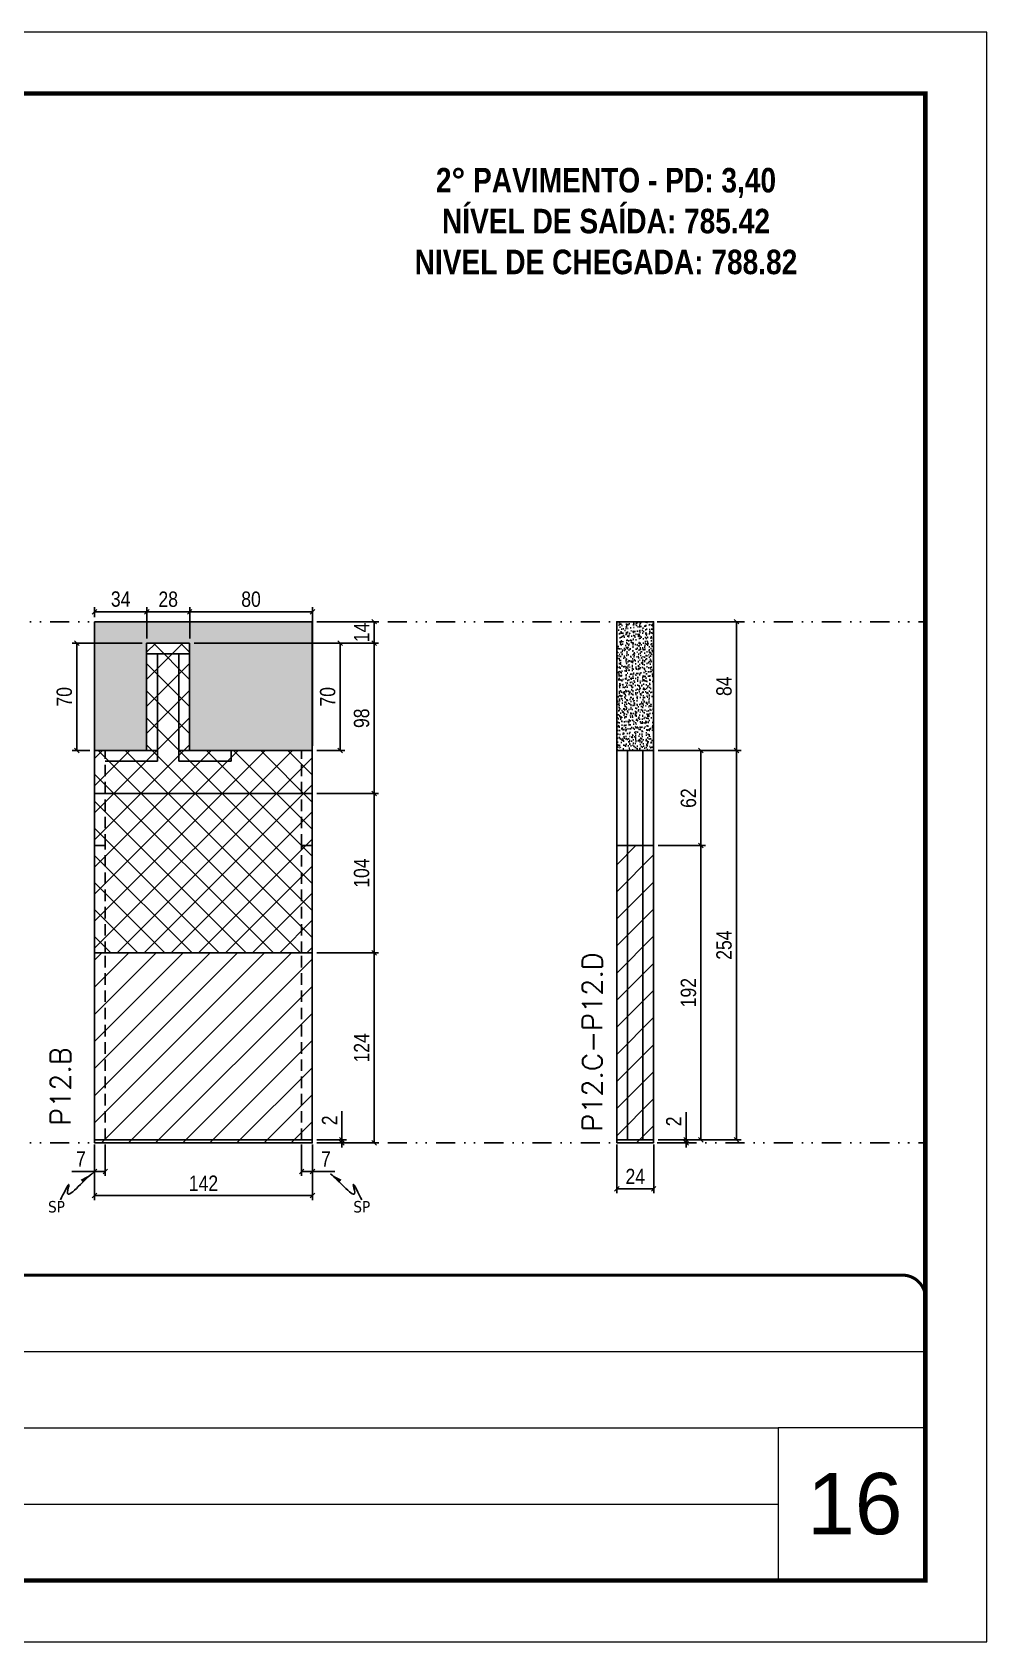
# Model space of a CAD drawing. Extents: x 2201 to 8455, y 252 to 7045.
# Drawn here: x 7833 to 8455, y 2549 to 3599 of the extents above; entities that cross this region are included whole.
import ezdxf

# ---------------------------------------------------------------- set-up
doc = ezdxf.new("R2010")
doc.units = 0
for name, pattern in [('CONTINUO', [0]), ('DASHED', [0.75, 0.5, -0.25]), ('DIVIDE2', [0.625, 0.25, -0.125, 0, -0.125, 0, -0.125]), ('HIDDEN', [0.375, 0.25, -0.125])]:
    doc.linetypes.add(name, pattern=pattern)
for name, color, linetype, lineweight in [('CARIMBO', 255, 'Continuous', 9), ('Folhas', 255, 'Continuous', 9), ('Hachura', 251, 'Continuous', 9), ('SARRAFO DE PRESSAO', 251, 'DASHED', 9), ('Texto Seção', 7, 'Continuous', 15)]:
    doc.layers.add(name, color=color, linetype=linetype, lineweight=lineweight)
for name, color, linetype in [('COTA', 241, 'Continuous'), ('NOMENCLATURA', 7, 'Continuous'), ('Nível', 160, 'Continuous'), ('Painéis', 200, 'Continuous'), ('SARR_2.2x7', 40, 'Continuous'), ('Sarrafo de Pressão', 42, 'HIDDEN'), ('texto', 7, 'Continuous')]:
    doc.layers.add(name, color=color, linetype=linetype)
doc.styles.add('ARIAL', font='arial.ttf')
doc.styles.add('COTA TECNICA', font='techl___.ttf', dxfattribs={"height": 10})
doc.styles.add('COTA TECNICA-50', font='techl___.ttf', dxfattribs={"height": 10})
doc.styles.add('REGUA-120', font='ROMANS.shx', dxfattribs={"height": 15})
doc.styles.add('ROMANC', font='techb___.ttf', dxfattribs={"height": 2.5})
doc.styles.get("Standard").update_dxf_attribs({"font": 'arial.ttf'})
doc.dimstyles.new('COTA PAINEL-50', dxfattribs={"dimtxt": 10, "dimasz": 3, "dimexe": 3, "dimexo": 3, "dimgap": 3, "dimtad": 1, "dimdec": 1, "dimzin": 12, "dimdsep": 46, "dimtxsty": 'COTA TECNICA-50', "dimblk1": 'OBLIQUE', "dimblk2": 'OBLIQUE', "dimsah": 1, "dimcen": 0.9, "dimclrd": 4, "dimclre": 4, "dimclrt": 240, "dimadec": 1, "dimazin": 3, "dimtfac": 1, "dimtdec": 1, "dimtmove": 0, "dimatfit": 3, "dimfxl": 1, "dimtolj": 1, "dimtzin": 12, "dimarcsym": 0})
doc.dimstyles.new('PAINEL', dxfattribs={"dimtxt": 10, "dimasz": 3, "dimexe": 3, "dimexo": 3, "dimgap": 3, "dimtad": 1, "dimdec": 1, "dimzin": 12, "dimdsep": 46, "dimtxsty": 'COTA TECNICA', "dimblk1": 'OBLIQUE', "dimblk2": 'OBLIQUE', "dimsah": 1, "dimcen": 0.9, "dimclrd": 4, "dimclre": 4, "dimclrt": 240, "dimadec": 1, "dimazin": 3, "dimtfac": 1, "dimtdec": 1, "dimtmove": 0, "dimatfit": 3, "dimfxl": 1, "dimtolj": 1, "dimtzin": 12, "dimarcsym": 0})
doc.dimstyles.get("Standard").update_dxf_attribs({"dimtxt": 0.18, "dimasz": 0.18, "dimexe": 0.18, "dimexo": 0.0625, "dimgap": 0.09, "dimtad": 0, "dimtih": 1, "dimtoh": 1, "dimdec": 4, "dimzin": 0, "dimdsep": 46, "dimtxsty": 'Standard', "dimcen": 0.09, "dimadec": 0, "dimazin": 0, "dimtfac": 1, "dimtdec": 4, "dimtofl": 0, "dimtmove": 0, "dimatfit": 3, "dimfxl": 1, "dimtolj": 1, "dimtzin": 0, "dimarcsym": 0})

# ---------------------------------------------------------------- blocks, each defined once
blk = doc.blocks.new('9999999999')
at = {"color": 30, "linetype": 'CONTINUO'}
for p, q in [((98564.6, 34379.6), (99584, 34379.6)), ((98564.6, 34329.8), (99488, 34329.8)), ((99584, 34329.8), (99488, 34329.8)), ((99488, 34329.8), (99488, 34230.2)), ((98564.6, 34280), (99488, 34280))]:
    blk.add_line(p, q, dxfattribs=at)
at = {"color": 30, "linetype": 'CONTINUO', "const_width": 2}
blk.add_lwpolyline([(99584, 34230.2), (99584, 34414.4, 0.414214), (99569, 34429.4), (98229, 34429.4, 0.414214), (98214, 34414.4), (98214, 34245.2, 0.414214), (98229, 34230.2), (99584, 34230.2)], format="xyb", dxfattribs=at)
at = {"layer": 'Folhas'}
blk.add_lwpolyline([(98139, 34190.2), (99624, 34190.2), (99624, 35240.2), (98139, 35240.2)], close=True, dxfattribs=at)
at = {"layer": 'Folhas', "color": 30, "const_width": 3}
blk.add_lwpolyline([(98214, 34230.2), (99584, 34230.2), (99584, 35200.2), (98214, 35200.2)], close=True, dxfattribs=at)
blk = doc.blocks.new('_Oblique')
at = {"color": 0, "linetype": 'ByBlock', "lineweight": -2}
blk.add_line((-0.5, -0.5), (0.5, 0.5), dxfattribs=at)
blk = doc.blocks.new('*D151')
at = {"layer": 'COTA', "color": 4, "lineweight": -2, "transparency": 16777216}
for p, q in [((7873.2, 2873.4), (7873.2, 2837)), ((8015.2, 2873.4), (8015.2, 2837)), ((8015.2, 2840), (7873.2, 2840))]:
    blk.add_line(p, q, dxfattribs=at)
at = {"layer": 'Defpoints', "color": 0, "transparency": 16777216}
for p in [(7873.2, 2876.4), (8015.2, 2876.4), (7873.2, 2840)]:
    blk.add_point(p, dxfattribs=at)
at = {"layer": 'COTA', "color": 4, "lineweight": -2, "transparency": 16777216, "xscale": 3, "yscale": 3, "zscale": 3, "rotation": 180}
blk.add_blockref('_Oblique', (7873.2, 2840), dxfattribs=at)
at = {"layer": 'COTA', "color": 4, "lineweight": -2, "transparency": 16777216, "xscale": 3, "yscale": 3, "zscale": 3}
blk.add_blockref('_Oblique', (8015.2, 2840), dxfattribs=at)
at = {"layer": 'COTA', "color": 240, "transparency": 16777216, "insert": (7944.2, 2848.1), "char_height": 10, "attachment_point": 5, "style": 'COTA TECNICA'}
blk.add_mtext('\\A1;142', dxfattribs=at)
blk = doc.blocks.new('*D152')
at = {"layer": 'COTA', "color": 4, "lineweight": -2, "transparency": 16777216}
for p, q in [((8008.2, 2873.4), (8008.2, 2852.8)), ((8015.2, 2871.4), (8015.2, 2852.8)), ((8008.2, 2855.8), (8015.2, 2855.8)), ((8015.2, 2855.8), (8029.9, 2855.8))]:
    blk.add_line(p, q, dxfattribs=at)
at = {"layer": 'Defpoints', "color": 0, "transparency": 16777216}
for p in [(8008.2, 2876.4), (8015.2, 2874.4), (8015.2, 2855.8)]:
    blk.add_point(p, dxfattribs=at)
at = {"layer": 'COTA', "color": 4, "lineweight": -2, "transparency": 16777216, "xscale": 3, "yscale": 3, "zscale": 3, "rotation": 180}
blk.add_blockref('_Oblique', (8008.2, 2855.8), dxfattribs=at)
at = {"layer": 'COTA', "color": 4, "lineweight": -2, "transparency": 16777216, "xscale": 3, "yscale": 3, "zscale": 3}
blk.add_blockref('_Oblique', (8015.2, 2855.8), dxfattribs=at)
at = {"layer": 'COTA', "color": 240, "transparency": 16777216, "insert": (8024, 2863.9), "char_height": 10, "attachment_point": 5, "style": 'COTA TECNICA-50'}
blk.add_mtext('\\A1;7', dxfattribs=at)
blk = doc.blocks.new('*D153')
at = {"layer": 'COTA', "color": 4, "lineweight": -2, "transparency": 16777216}
for p, q in [((7873.2, 2871.4), (7873.2, 2852.8)), ((7880.2, 2873.4), (7880.2, 2852.8)), ((7873.2, 2855.8), (7858.4, 2855.8)), ((7880.2, 2855.8), (7873.2, 2855.8))]:
    blk.add_line(p, q, dxfattribs=at)
at = {"layer": 'Defpoints', "color": 0, "transparency": 16777216}
for p in [(7873.2, 2874.4), (7880.2, 2876.4), (7873.2, 2855.8)]:
    blk.add_point(p, dxfattribs=at)
at = {"layer": 'COTA', "color": 4, "lineweight": -2, "transparency": 16777216, "xscale": 3, "yscale": 3, "zscale": 3, "rotation": 180}
blk.add_blockref('_Oblique', (7873.2, 2855.8), dxfattribs=at)
at = {"layer": 'COTA', "color": 4, "lineweight": -2, "transparency": 16777216, "xscale": 3, "yscale": 3, "zscale": 3}
blk.add_blockref('_Oblique', (7880.2, 2855.8), dxfattribs=at)
at = {"layer": 'COTA', "color": 240, "transparency": 16777216, "insert": (7864.3, 2863.9), "char_height": 10, "attachment_point": 5, "style": 'COTA TECNICA-50'}
blk.add_mtext('\\A1;7', dxfattribs=at)
blk = doc.blocks.new('*D154')
at = {"layer": 'COTA', "color": 4, "linetype": 'ByBlock', "lineweight": -2, "transparency": 16777216}
for p, q in [((8018.2, 2998.4), (8058.4, 2998.4)), ((8055.4, 2874.4), (8055.4, 2998.4)), ((8018.2, 2874.4), (8058.4, 2874.4))]:
    blk.add_line(p, q, dxfattribs=at)
at = {"layer": 'Defpoints', "color": 0, "linetype": 'ByBlock', "transparency": 16777216}
for p in [(8015.2, 2998.4), (8055.4, 2998.4), (8015.2, 2874.4)]:
    blk.add_point(p, dxfattribs=at)
at = {"layer": 'COTA', "color": 4, "linetype": 'ByBlock', "lineweight": -2, "transparency": 16777216, "xscale": 3, "yscale": 3, "zscale": 3}
for p, rotation in [((8055.4, 2998.4), 90), ((8055.4, 2874.4), 270)]:
    blk.add_blockref('_Oblique', p, dxfattribs=dict(at, rotation=rotation))
at = {"layer": 'COTA', "color": 240, "linetype": 'ByBlock', "transparency": 16777216, "insert": (8047.3, 2936.4), "char_height": 10, "attachment_point": 5, "rotation": 90, "style": 'COTA TECNICA'}
blk.add_mtext('\\A1;124', dxfattribs=at)
blk = doc.blocks.new('*D155')
at = {"layer": 'COTA', "color": 4, "lineweight": -2, "transparency": 16777216}
for p, q in [((8034.4, 2876.4), (8034.4, 2895.2)), ((8018.2, 2876.4), (8037.4, 2876.4)), ((8018.2, 2874.4), (8037.4, 2874.4)), ((8034.4, 2874.4), (8034.4, 2876.4)), ((8034.4, 2874.4), (8034.4, 2871.4))]:
    blk.add_line(p, q, dxfattribs=at)
at = {"layer": 'Defpoints', "color": 0, "transparency": 16777216}
for p in [(8015.2, 2876.4), (8015.2, 2874.4), (8034.4, 2874.4)]:
    blk.add_point(p, dxfattribs=at)
at = {"layer": 'COTA', "color": 4, "lineweight": -2, "transparency": 16777216, "xscale": 3, "yscale": 3, "zscale": 3}
for p, rotation in [((8034.4, 2876.4), 270), ((8034.4, 2874.4), 90)]:
    blk.add_blockref('_Oblique', p, dxfattribs=dict(at, rotation=rotation))
at = {"layer": 'COTA', "color": 240, "transparency": 16777216, "insert": (8026.4, 2889.1), "char_height": 10, "attachment_point": 5, "rotation": 90, "style": 'COTA TECNICA-50'}
blk.add_mtext('\\A1;2', dxfattribs=at)
blk = doc.blocks.new('*D156')
at = {"layer": 'COTA', "color": 4, "linetype": 'ByBlock', "lineweight": -2, "transparency": 16777216}
for p, q in [((8018.2, 2998.4), (8058.4, 2998.4)), ((8055.4, 2874.4), (8055.4, 2998.4)), ((8018.2, 2874.4), (8058.4, 2874.4))]:
    blk.add_line(p, q, dxfattribs=at)
at = {"layer": 'Defpoints', "color": 0, "linetype": 'ByBlock', "transparency": 16777216}
for p in [(8015.2, 2998.4), (8055.4, 2998.4), (8015.2, 2874.4)]:
    blk.add_point(p, dxfattribs=at)
at = {"layer": 'COTA', "color": 4, "linetype": 'ByBlock', "lineweight": -2, "transparency": 16777216, "xscale": 3, "yscale": 3, "zscale": 3}
for p, rotation in [((8055.4, 2998.4), 90), ((8055.4, 2874.4), 270)]:
    blk.add_blockref('_Oblique', p, dxfattribs=dict(at, rotation=rotation))
at = {"layer": 'COTA', "color": 240, "linetype": 'ByBlock', "transparency": 16777216, "insert": (8047.3, 2936.4), "char_height": 10, "attachment_point": 5, "rotation": 90, "style": 'COTA TECNICA'}
blk.add_mtext('\\A1;124', dxfattribs=at)
blk = doc.blocks.new('*D157')
at = {"layer": 'COTA', "color": 4, "lineweight": -2, "transparency": 16777216}
for p, q in [((8018.2, 3214.4), (8058.4, 3214.4)), ((8055.4, 3214.4), (8055.4, 3200.4)), ((7938.2, 3200.4), (8058.4, 3200.4))]:
    blk.add_line(p, q, dxfattribs=at)
at = {"layer": 'Defpoints', "color": 0, "transparency": 16777216}
for p in [(8015.2, 3214.4), (7935.2, 3200.4), (8055.4, 3200.4)]:
    blk.add_point(p, dxfattribs=at)
at = {"layer": 'COTA', "color": 4, "lineweight": -2, "transparency": 16777216, "xscale": 3, "yscale": 3, "zscale": 3}
for p, rotation in [((8055.4, 3214.4), 90), ((8055.4, 3200.4), 270)]:
    blk.add_blockref('_Oblique', p, dxfattribs=dict(at, rotation=rotation))
at = {"layer": 'COTA', "color": 240, "transparency": 16777216, "insert": (8047.3, 3207.4), "char_height": 10, "attachment_point": 5, "rotation": 90, "style": 'COTA TECNICA-50'}
blk.add_mtext('\\A1;14', dxfattribs=at)
blk = doc.blocks.new('*D158')
at = {"layer": 'COTA', "color": 4, "lineweight": -2, "transparency": 16777216}
for p, q in [((8213.7, 2873.4), (8213.7, 2841.5)), ((8237.7, 2873.4), (8237.7, 2841.5)), ((8213.7, 2844.5), (8237.7, 2844.5))]:
    blk.add_line(p, q, dxfattribs=at)
at = {"layer": 'Defpoints', "color": 0, "transparency": 16777216}
for p in [(8213.7, 2876.4), (8237.7, 2876.4), (8237.7, 2844.5)]:
    blk.add_point(p, dxfattribs=at)
at = {"layer": 'COTA', "color": 4, "lineweight": -2, "transparency": 16777216, "xscale": 3, "yscale": 3, "zscale": 3, "rotation": 180}
blk.add_blockref('_Oblique', (8213.7, 2844.5), dxfattribs=at)
at = {"layer": 'COTA', "color": 4, "lineweight": -2, "transparency": 16777216, "xscale": 3, "yscale": 3, "zscale": 3}
blk.add_blockref('_Oblique', (8237.7, 2844.5), dxfattribs=at)
at = {"layer": 'COTA', "color": 240, "transparency": 16777216, "insert": (8225.7, 2852.5), "char_height": 10, "attachment_point": 5, "style": 'COTA TECNICA'}
blk.add_mtext('\\A1;24', dxfattribs=at)
blk = doc.blocks.new('*D159')
at = {"layer": 'COTA', "color": 4, "lineweight": -2, "transparency": 16777216}
for p, q in [((8258.8, 2876.4), (8258.8, 2894.5)), ((8240.7, 2876.4), (8261.8, 2876.4)), ((8240.7, 2874.4), (8261.8, 2874.4)), ((8258.8, 2874.4), (8258.8, 2876.4)), ((8258.8, 2874.4), (8258.8, 2871.4))]:
    blk.add_line(p, q, dxfattribs=at)
at = {"layer": 'Defpoints', "color": 0, "transparency": 16777216}
for p in [(8237.7, 2876.4), (8237.7, 2874.4), (8258.8, 2876.4)]:
    blk.add_point(p, dxfattribs=at)
at = {"layer": 'COTA', "color": 4, "lineweight": -2, "transparency": 16777216, "xscale": 3, "yscale": 3, "zscale": 3}
for p, rotation in [((8258.8, 2876.4), 270), ((8258.8, 2874.4), 90)]:
    blk.add_blockref('_Oblique', p, dxfattribs=dict(at, rotation=rotation))
at = {"layer": 'COTA', "color": 240, "transparency": 16777216, "insert": (8250.8, 2888.4), "char_height": 10, "attachment_point": 5, "rotation": 90, "style": 'COTA TECNICA-50'}
blk.add_mtext('\\A1;2', dxfattribs=at)
blk = doc.blocks.new('*D633')
at = {"layer": 'COTA', "color": 4, "linetype": 'ByBlock', "lineweight": -2, "transparency": 16777216}
for p, q in [((8240.7, 3214.4), (8294.7, 3214.4)), ((8291.7, 3214.4), (8291.7, 3130.3)), ((8240.7, 3130.3), (8294.7, 3130.3))]:
    blk.add_line(p, q, dxfattribs=at)
at = {"layer": 'Defpoints', "color": 0, "linetype": 'ByBlock', "transparency": 16777216}
for p in [(8237.7, 3214.4), (8237.7, 3130.3), (8291.7, 3130.3)]:
    blk.add_point(p, dxfattribs=at)
at = {"layer": 'COTA', "color": 4, "linetype": 'ByBlock', "lineweight": -2, "transparency": 16777216, "xscale": 3, "yscale": 3, "zscale": 3}
for p, rotation in [((8291.7, 3214.4), 90), ((8291.7, 3130.3), 270)]:
    blk.add_blockref('_Oblique', p, dxfattribs=dict(at, rotation=rotation))
at = {"layer": 'COTA', "color": 240, "linetype": 'ByBlock', "transparency": 16777216, "insert": (8283.6, 3172.3), "char_height": 10, "attachment_point": 5, "rotation": 90, "style": 'COTA TECNICA'}
blk.add_mtext('\\A1;84', dxfattribs=at)
blk = doc.blocks.new('*D160')
at = {"layer": 'COTA', "color": 4, "lineweight": -2, "transparency": 16777216}
for p, q in [((8240.7, 3068.4), (8271.5, 3068.4)), ((8268.5, 2876.4), (8268.5, 3068.4)), ((8240.7, 2876.4), (8271.5, 2876.4))]:
    blk.add_line(p, q, dxfattribs=at)
at = {"layer": 'Defpoints', "color": 0, "transparency": 16777216}
for p in [(8237.7, 3068.4), (8268.5, 3068.4), (8237.7, 2876.4)]:
    blk.add_point(p, dxfattribs=at)
at = {"layer": 'COTA', "color": 4, "lineweight": -2, "transparency": 16777216, "xscale": 3, "yscale": 3, "zscale": 3}
for p, rotation in [((8268.5, 3068.4), 90), ((8268.5, 2876.4), 270)]:
    blk.add_blockref('_Oblique', p, dxfattribs=dict(at, rotation=rotation))
at = {"layer": 'COTA', "color": 240, "transparency": 16777216, "insert": (8260.4, 2972.4), "char_height": 10, "attachment_point": 5, "rotation": 90, "style": 'COTA TECNICA'}
blk.add_mtext('\\A1;192', dxfattribs=at)
blk = doc.blocks.new('*D161')
at = {"layer": 'COTA', "color": 4, "lineweight": -2, "transparency": 16777216}
for p, q in [((8240.7, 3130.4), (8294.7, 3130.4)), ((8291.7, 2876.4), (8291.7, 3130.4)), ((8240.7, 2876.4), (8294.7, 2876.4))]:
    blk.add_line(p, q, dxfattribs=at)
at = {"layer": 'Defpoints', "color": 0, "transparency": 16777216}
for p in [(8237.7, 3130.4), (8291.7, 3130.4), (8237.7, 2876.4)]:
    blk.add_point(p, dxfattribs=at)
at = {"layer": 'COTA', "color": 4, "lineweight": -2, "transparency": 16777216, "xscale": 3, "yscale": 3, "zscale": 3}
for p, rotation in [((8291.7, 3130.4), 90), ((8291.7, 2876.4), 270)]:
    blk.add_blockref('_Oblique', p, dxfattribs=dict(at, rotation=rotation))
at = {"layer": 'COTA', "color": 240, "transparency": 16777216, "insert": (8283.6, 3003.4), "char_height": 10, "attachment_point": 5, "rotation": 90, "style": 'COTA TECNICA'}
blk.add_mtext('\\A1;254', dxfattribs=at)
blk = doc.blocks.new('*D10')
at = {"layer": 'COTA', "color": 4, "lineweight": -2, "transparency": 16777216}
for p, q in [((8018.2, 3102.4), (8058.4, 3102.4)), ((8055.4, 2998.4), (8055.4, 3102.4)), ((8018.2, 2998.4), (8058.4, 2998.4))]:
    blk.add_line(p, q, dxfattribs=at)
at = {"layer": 'Defpoints', "color": 0, "transparency": 16777216}
for p in [(8015.2, 3102.4), (8055.4, 3102.4), (8015.2, 2998.4)]:
    blk.add_point(p, dxfattribs=at)
at = {"layer": 'COTA', "color": 4, "lineweight": -2, "transparency": 16777216, "xscale": 3, "yscale": 3, "zscale": 3}
for p, rotation in [((8055.4, 3102.4), 90), ((8055.4, 2998.4), 270)]:
    blk.add_blockref('_Oblique', p, dxfattribs=dict(at, rotation=rotation))
at = {"layer": 'COTA', "color": 240, "transparency": 16777216, "insert": (8047.3, 3050.4), "char_height": 10, "attachment_point": 5, "rotation": 90, "style": 'COTA TECNICA'}
blk.add_mtext('\\A1;104', dxfattribs=at)
blk = doc.blocks.new('*D11')
at = {"layer": 'COTA', "color": 4, "lineweight": -2, "transparency": 16777216}
for p, q in [((7938.2, 3200.4), (8058.4, 3200.4)), ((8055.4, 3102.4), (8055.4, 3200.4)), ((8018.2, 3102.4), (8058.4, 3102.4))]:
    blk.add_line(p, q, dxfattribs=at)
at = {"layer": 'Defpoints', "color": 0, "transparency": 16777216}
for p in [(7935.2, 3200.4), (8055.4, 3200.4), (8015.2, 3102.4)]:
    blk.add_point(p, dxfattribs=at)
at = {"layer": 'COTA', "color": 4, "lineweight": -2, "transparency": 16777216, "xscale": 3, "yscale": 3, "zscale": 3}
for p, rotation in [((8055.4, 3200.4), 90), ((8055.4, 3102.4), 270)]:
    blk.add_blockref('_Oblique', p, dxfattribs=dict(at, rotation=rotation))
at = {"layer": 'COTA', "color": 240, "transparency": 16777216, "insert": (8047.3, 3151.4), "char_height": 10, "attachment_point": 5, "rotation": 90, "style": 'COTA TECNICA'}
blk.add_mtext('\\A1;98', dxfattribs=at)
blk = doc.blocks.new('*D548')
at = {"layer": 'COTA', "color": 4, "lineweight": -2, "transparency": 16777216}
for p, q in [((8240.7, 3130.3), (8271.5, 3130.3)), ((8268.5, 3068.4), (8268.5, 3130.3)), ((8240.7, 3068.4), (8271.5, 3068.4))]:
    blk.add_line(p, q, dxfattribs=at)
at = {"layer": 'Defpoints', "color": 0, "transparency": 16777216}
for p in [(8237.7, 3130.3), (8268.5, 3130.3), (8237.7, 3068.4)]:
    blk.add_point(p, dxfattribs=at)
at = {"layer": 'COTA', "color": 4, "lineweight": -2, "transparency": 16777216, "xscale": 3, "yscale": 3, "zscale": 3}
for p, rotation in [((8268.5, 3130.3), 90), ((8268.5, 3068.4), 270)]:
    blk.add_blockref('_Oblique', p, dxfattribs=dict(at, rotation=rotation))
at = {"layer": 'COTA', "color": 240, "transparency": 16777216, "insert": (8260.4, 3099.3), "char_height": 10, "attachment_point": 5, "rotation": 90, "style": 'COTA TECNICA'}
blk.add_mtext('\\A1;62', dxfattribs=at)
blk = doc.blocks.new('*D549')
at = {"layer": 'COTA', "color": 4, "lineweight": -2, "transparency": 16777216}
for p, q in [((7935.2, 3203.4), (7935.2, 3223.9)), ((8015.2, 3133.4), (8015.2, 3223.9)), ((7935.2, 3220.9), (8015.2, 3220.9))]:
    blk.add_line(p, q, dxfattribs=at)
at = {"layer": 'Defpoints', "color": 0, "transparency": 16777216}
for p in [(8015.2, 3220.9), (7935.2, 3200.4), (8015.2, 3130.4)]:
    blk.add_point(p, dxfattribs=at)
at = {"layer": 'COTA', "color": 4, "lineweight": -2, "transparency": 16777216, "xscale": 3, "yscale": 3, "zscale": 3, "rotation": 180}
blk.add_blockref('_Oblique', (7935.2, 3220.9), dxfattribs=at)
at = {"layer": 'COTA', "color": 4, "lineweight": -2, "transparency": 16777216, "xscale": 3, "yscale": 3, "zscale": 3}
blk.add_blockref('_Oblique', (8015.2, 3220.9), dxfattribs=at)
at = {"layer": 'COTA', "color": 240, "transparency": 16777216, "insert": (7975.2, 3229), "char_height": 10, "attachment_point": 5, "style": 'COTA TECNICA'}
blk.add_mtext('\\A1;80', dxfattribs=at)
blk = doc.blocks.new('*D550')
at = {"layer": 'COTA', "color": 4, "lineweight": -2, "transparency": 16777216}
for p, q in [((7873.2, 3217.4), (7873.2, 3223.9)), ((7907.2, 3203.4), (7907.2, 3223.9)), ((7873.2, 3220.9), (7907.2, 3220.9))]:
    blk.add_line(p, q, dxfattribs=at)
at = {"layer": 'Defpoints', "color": 0, "transparency": 16777216}
for p in [(7873.2, 3214.4), (7907.2, 3220.9), (7907.2, 3200.4)]:
    blk.add_point(p, dxfattribs=at)
at = {"layer": 'COTA', "color": 4, "lineweight": -2, "transparency": 16777216, "xscale": 3, "yscale": 3, "zscale": 3, "rotation": 180}
blk.add_blockref('_Oblique', (7873.2, 3220.9), dxfattribs=at)
at = {"layer": 'COTA', "color": 4, "lineweight": -2, "transparency": 16777216, "xscale": 3, "yscale": 3, "zscale": 3}
blk.add_blockref('_Oblique', (7907.2, 3220.9), dxfattribs=at)
at = {"layer": 'COTA', "color": 240, "transparency": 16777216, "insert": (7890.2, 3229.1), "char_height": 10, "attachment_point": 5, "style": 'COTA TECNICA'}
blk.add_mtext('\\A1;34', dxfattribs=at)
blk = doc.blocks.new('*D551')
at = {"layer": 'COTA', "color": 4, "lineweight": -2, "transparency": 16777216}
for p, q in [((7904.2, 3200.4), (7858.6, 3200.4)), ((7861.6, 3130.4), (7861.6, 3200.4)), ((7870.2, 3130.4), (7858.6, 3130.4))]:
    blk.add_line(p, q, dxfattribs=at)
at = {"layer": 'Defpoints', "color": 0, "transparency": 16777216}
for p in [(7861.6, 3200.4), (7907.2, 3200.4), (7873.2, 3130.4)]:
    blk.add_point(p, dxfattribs=at)
at = {"layer": 'COTA', "color": 4, "lineweight": -2, "transparency": 16777216, "xscale": 3, "yscale": 3, "zscale": 3}
for p, rotation in [((7861.6, 3200.4), 90), ((7861.6, 3130.4), 270)]:
    blk.add_blockref('_Oblique', p, dxfattribs=dict(at, rotation=rotation))
at = {"layer": 'COTA', "color": 240, "transparency": 16777216, "insert": (7853.5, 3165.4), "char_height": 10, "attachment_point": 5, "rotation": 90, "style": 'COTA TECNICA'}
blk.add_mtext('\\A1;70', dxfattribs=at)
blk = doc.blocks.new('*D552')
at = {"layer": 'COTA', "color": 4, "lineweight": -2, "transparency": 16777216}
for p, q in [((7907.2, 3203.4), (7907.2, 3223.9)), ((7935.2, 3203.4), (7935.2, 3223.9)), ((7935.2, 3220.9), (7907.2, 3220.9))]:
    blk.add_line(p, q, dxfattribs=at)
at = {"layer": 'Defpoints', "color": 0, "transparency": 16777216}
for p in [(7907.2, 3220.9), (7907.2, 3200.4), (7935.2, 3200.4)]:
    blk.add_point(p, dxfattribs=at)
at = {"layer": 'COTA', "color": 4, "lineweight": -2, "transparency": 16777216, "xscale": 3, "yscale": 3, "zscale": 3, "rotation": 180}
blk.add_blockref('_Oblique', (7907.2, 3220.9), dxfattribs=at)
at = {"layer": 'COTA', "color": 4, "lineweight": -2, "transparency": 16777216, "xscale": 3, "yscale": 3, "zscale": 3}
blk.add_blockref('_Oblique', (7935.2, 3220.9), dxfattribs=at)
at = {"layer": 'COTA', "color": 240, "transparency": 16777216, "insert": (7921.2, 3229), "char_height": 10, "attachment_point": 5, "style": 'COTA TECNICA'}
blk.add_mtext('\\A1;28', dxfattribs=at)
blk = doc.blocks.new('*D554')
at = {"layer": 'COTA', "color": 4, "lineweight": -2, "transparency": 16777216}
for p, q in [((7938.2, 3200.4), (8036.3, 3200.4)), ((8033.3, 3130.4), (8033.3, 3200.4)), ((8018.2, 3130.4), (8036.3, 3130.4))]:
    blk.add_line(p, q, dxfattribs=at)
at = {"layer": 'Defpoints', "color": 0, "transparency": 16777216}
for p in [(7935.2, 3200.4), (8033.3, 3200.4), (8015.2, 3130.4)]:
    blk.add_point(p, dxfattribs=at)
at = {"layer": 'COTA', "color": 4, "lineweight": -2, "transparency": 16777216, "xscale": 3, "yscale": 3, "zscale": 3}
for p, rotation in [((8033.3, 3200.4), 90), ((8033.3, 3130.4), 270)]:
    blk.add_blockref('_Oblique', p, dxfattribs=dict(at, rotation=rotation))
at = {"layer": 'COTA', "color": 240, "transparency": 16777216, "insert": (8025.2, 3165.4), "char_height": 10, "attachment_point": 5, "rotation": 90, "style": 'COTA TECNICA'}
blk.add_mtext('\\A1;70', dxfattribs=at)

msp = doc.modelspace()

# ---------------------------------------------------------------- hatches: boundary and pattern name
at = {"layer": 'COTA', "linetype": 'ByBlock'}
h = msp.add_hatch(dxfattribs=at)
h.set_pattern_fill('AR-CONC', color=256, scale=0.03)
h.set_pattern_definition([(50, (-167614.649, -105473.8634), (5.46554007, -0.47817257), [0.5715, -6.2865]), (355, (-167614.649, -105473.8634), (-1.05730264, 5.73170536), [0.4572, -5.02921753]), (100.4514447, (-167614.1936, -105473.903), (4.40823741, 5.25353256), [0.48570026, -5.34270734]), (46.1842, (-167614.649, -105472.3394), (8.13237123, -1.26126984), [0.85725, -9.42975]), (96.6355576, (-167613.971, -105472.4445), (7.12212402, 7.42278374), [0.7285507, -8.01406824]), (351.184151, (-167614.649, -105472.339), (7.12212402, 7.42278374), [0.685799, -7.54379196]), (21, (-167613.887, -105472.7204), (4.54843174, -3.06795595), [0.5715, -6.2865]), (326, (-167613.887, -105472.7204), (1.85406085, 5.52563898), [0.4572, -5.0292]), (71.451445, (-167613.508, -105472.976), (6.40249258, 2.45768307), [0.48570026, -5.34269813]), (37.5, (-167614.649, -105473.8634), (0.092658098, 2.536651166), [0, -4.96824, 0, -5.1054, 0, -5.04825]), (7.5, (-167614.649, -105473.8634), (2.004589875, 3.005417245), [0, -2.91084, 0, -4.85394, 0, -1.92405]), (327.5, (-167616.3483, -105473.8634), (4.067717855, -0.17186232), [0, -1.905, 0, -5.9436, 0, -7.8867]), (317.5, (-167617.1103, -105473.8634), (4.44387544, 0.76279473), [0, -2.4765, 0, -3.94716, 0, -5.6007])])
h.paths.add_polyline_path([(8015.16, 3214.35), (7873.16, 3214.35), (7873.16, 3130.35), (7907.16, 3130.35), (7907.16, 3200.35), (7935.16, 3200.35), (7935.16, 3130.35), (8015.16, 3130.35)])
h = msp.add_hatch(dxfattribs=at)
h.set_pattern_fill('AR-CONC', color=256, scale=0.03)
h.set_pattern_definition([(50, (-162792.086, -100869.563), (5.46554007, -0.47817257), [0.5715, -6.2865]), (355, (-162792.086, -100869.563), (-1.05730264, 5.73170536), [0.4572, -5.02921753]), (100.4514447, (-162791.6306, -100869.603), (4.40823741, 5.25353256), [0.48570026, -5.34270734]), (46.1842, (-162792.086, -100868.039), (8.13237123, -1.26126984), [0.85725, -9.42975]), (96.6355576, (-162791.408, -100868.144), (7.12212402, 7.42278374), [0.7285507, -8.01406824]), (351.184151, (-162792.086, -100868.039), (7.12212402, 7.42278374), [0.685799, -7.54379196]), (21, (-162791.324, -100868.42), (4.54843174, -3.06795595), [0.5715, -6.2865]), (326, (-162791.324, -100868.42), (1.85406085, 5.52563898), [0.4572, -5.0292]), (71.451445, (-162790.945, -100868.6756), (6.40249258, 2.45768307), [0.48570026, -5.34269813]), (37.5, (-162792.086, -100869.563), (0.092658098, 2.536651166), [0, -4.96824, 0, -5.1054, 0, -5.04825]), (7.5, (-162792.086, -100869.563), (2.004589875, 3.005417245), [0, -2.91084, 0, -4.85394, 0, -1.92405]), (327.5, (-162793.7853, -100869.563), (4.067717855, -0.17186232), [0, -1.905, 0, -5.9436, 0, -7.8867]), (317.5, (-162794.5473, -100869.563), (4.44387544, 0.76279473), [0, -2.4765, 0, -3.94716, 0, -5.6007])])
h.paths.add_polyline_path([(8237.65, 3130.35), (8237.65, 3214.35), (8213.65, 3214.35), (8213.65, 3130.35)])
at = {"layer": 'Hachura', "linetype": 'ByBlock'}
h = msp.add_hatch(dxfattribs=at)
h.set_pattern_fill('ANSI37', color=256, scale=100)
h.set_pattern_definition([(45, (-109272.968, -31996.666), (-8.8388348, 8.8388348), []), (135, (-109272.968, -31996.666), (-8.8388348, -8.8388348), [])])
h.paths.add_polyline_path([(7907.16, 3130.35), (7873.16, 3130.35), (7873.16, 2998.35), (7945.26, 2998.35), (8015.16, 2998.37), (8015.16, 3130.35), (7935.16, 3130.35), (7935.16, 3200.35), (7907.16, 3200.35)])
h = msp.add_hatch(dxfattribs=at)
h.set_pattern_fill('ANSI31', color=256, scale=100)
h.set_pattern_definition([(45, (-108936.473, -32228.949), (-8.8388348, 8.8388348), [])])
h.paths.add_polyline_path([(8237.65, 2874.35), (8237.65, 3068.33), (8213.65, 3068.33), (8213.65, 2874.35)])
h = msp.add_hatch(dxfattribs=at)
h.set_pattern_fill('ANSI31', color=256, scale=100)
h.set_pattern_definition([(45, (-109276.967, -32308.925), (-8.8388348, 8.8388348), [])])
h.paths.add_polyline_path([(8015.16, 2998.35), (7873.16, 2998.35), (7873.16, 2874.35), (8015.16, 2874.35)])

# ---------------------------------------------------------------- linework, layer by layer
at = {"layer": 'COTA', "linetype": 'ByBlock'}
for p, q in [((8015.16, 3214.35), (7873.16, 3214.35)), ((7873.16, 3214.35), (7873.16, 3214.35)), ((7873.16, 3130.35), (7873.16, 3214.35)), ((8015.16, 3130.35), (8015.16, 3214.35))]:
    msp.add_line(p, q, dxfattribs=at)
msp.add_lwpolyline([(8213.65, 3130.33), (8237.65, 3130.33), (8237.65, 3214.35), (8213.65, 3214.35)], close=True, dxfattribs=at)
at = {"layer": 'Nível', "color": 4, "linetype": 'DIVIDE2', "ltscale": 50}
for p, q in [((7435.34, 3214.35), (8414.87, 3214.35)), ((7435.34, 2874.35), (8414.87, 2874.35))]:
    msp.add_line(p, q, dxfattribs=at)
at = {"layer": 'Painéis'}
for p, q in [((7907.16, 3200.35), (7935.16, 3200.35)), ((7907.16, 3130.35), (7907.16, 3200.35)), ((7935.16, 3200.35), (7935.16, 3130.35)), ((7907.16, 3130.35), (7873.16, 3130.35)), ((7873.16, 3062.35), (7873.16, 3130.35)), ((7873.16, 3130.35), (7873.16, 3130.35)), ((7935.16, 3130.35), (8015.16, 3130.35)), ((7962.16, 3130.35), (7962.16, 3130.35)), ((8015.16, 3130.35), (8011.66, 3130.35)), ((8011.66, 3130.35), (8011.66, 3130.35)), ((8015.16, 3130.35), (8015.16, 3062.35)), ((8213.65, 3130.35), (8237.65, 3130.35)), ((8213.65, 3130.33), (8213.65, 3068.35)), ((8213.65, 3130.33), (8237.65, 3130.33)), ((8237.65, 3130.33), (8213.65, 3130.33)), ((8237.65, 3130.33), (8237.65, 3068.35)), ((8015.16, 3102.35), (7873.16, 3102.35)), ((8213.65, 3068.35), (8213.65, 2876.35)), ((8237.65, 3068.35), (8213.65, 3068.35)), ((8237.65, 3068.35), (8237.65, 2876.35)), ((7873.16, 2998.35), (7873.16, 3062.35)), ((8015.16, 3062.35), (8015.16, 2998.35)), ((7873.16, 2998.35), (8015.16, 2998.35)), ((7873.16, 2876.35), (7873.16, 2998.35)), ((8015.16, 2998.35), (8015.16, 2876.35)), ((8015.16, 2876.35), (7873.16, 2876.35)), ((8213.65, 2876.35), (8237.65, 2876.35)), ((8213.65, 2876.35), (8237.65, 2876.35)), ((8213.65, 2874.35), (8213.65, 2876.35)), ((8237.65, 2874.35), (8213.65, 2874.35)), ((8237.65, 2876.35), (8237.65, 2874.35))]:
    msp.add_line(p, q, dxfattribs=at)
msp.add_lwpolyline([(7873.16, 2874.35), (8015.16, 2874.35), (8015.16, 2876.35), (7873.16, 2876.35)], close=True, dxfattribs=at)
at = {"layer": 'SARR_2.2x7'}
for p, q in [((7935.16, 3193.35), (7907.16, 3193.35)), ((7914.16, 3123.35), (7914.16, 3193.35)), ((7928.16, 3193.35), (7928.16, 3123.35)), ((7914.16, 3130.35), (7907.16, 3130.35)), ((7928.16, 3130.35), (7935.16, 3130.35)), ((7962.16, 3123.35), (7962.16, 3130.35)), ((7914.16, 3123.35), (7880.16, 3123.35)), ((7928.16, 3123.35), (7962.16, 3123.35))]:
    msp.add_line(p, q, dxfattribs=at)
for points in [[(8220.65, 3130.35), (8220.65, 3068.35)], [(8230.65, 3130.35), (8230.65, 3068.35)], [(8220.65, 3068.35), (8220.65, 2876.35)], [(8230.65, 3068.35), (8230.65, 2876.35)]]:
    msp.add_lwpolyline(points, dxfattribs=at)
at = {"layer": 'Sarrafo de Pressão', "ltscale": 30}
for p, q in [((7880.16, 3130.35), (7873.16, 3130.35)), ((7880.16, 3102.35), (7880.16, 3130.35)), ((8008.16, 3102.35), (8008.16, 3130.35)), ((8015.16, 3130.35), (8008.16, 3130.35)), ((7880.16, 3068.35), (7880.16, 3102.35)), ((8008.16, 3068.35), (8008.16, 3102.35)), ((7880.16, 3068.35), (7873.16, 3068.35)), ((7880.16, 2998.35), (7880.16, 3068.35)), ((8008.16, 2998.35), (8008.16, 3068.35)), ((8015.16, 3068.35), (8008.16, 3068.35)), ((7880.16, 2876.35), (7880.16, 2998.35)), ((8008.16, 2876.35), (8008.16, 2998.35))]:
    msp.add_line(p, q, dxfattribs=at)

# ---------------------------------------------------------------- block references
at = {"layer": 'SARRAFO DE PRESSAO', "color": 6, "linetype": 'ByBlock'}
msp.add_blockref('9999999999', (-91169.11, -31641.27), dxfattribs=at)

# ---------------------------------------------------------------- texts
at = {"layer": 'CARIMBO', "style": 'ARIAL'}
msp.add_text('16', height=40, dxfattribs=at).set_placement((8337.73, 2619.08))
at = {"layer": 'NOMENCLATURA', "color": 2, "insert": (8206.61, 3537.08), "char_height": 16, "attachment_point": 2, "style": 'ROMANC'}
msp.add_mtext_dynamic_manual_height_columns('\\P2° PAVIMENTO - PD: 3,40\\PNÍVEL DE SAÍDA: 785.42\\PNIVEL DE CHEGADA: 788.82', width=328.3607, gutter_width=1, heights=[0], dxfattribs=at)
at = {"layer": 'texto', "color": 0, "char_height": 7.5, "attachment_point": 5}
for insert in [(7848.38, 2832.67), (8047.41, 2832.67)]:
    msp.add_mtext('{\\fTahoma|b0|i0|c0|p34;\\C4;SP}', dxfattribs=dict(at, insert=insert))
at = {"layer": 'Texto Seção', "char_height": 13, "width": 285.3299, "attachment_point": 7, "rotation": 90, "style": 'REGUA-120'}
for s, insert in [('\\pxt4;P12.C-P12.D', (8204.2, 2881.76)), ('P12.B', (7857.54, 2885.6))]:
    msp.add_mtext(s, dxfattribs=dict(at, insert=insert))

# ---------------------------------------------------------------- dimensions: what is measured, and where the dimension line sits
at = {"layer": 'COTA'}
for base, p1, p2, dimstyle, picture, middle in [((7907.16, 3220.92), (7873.16, 3214.35), (7907.16, 3200.35), 'PAINEL', '*D550', (7890.16, 3229.14)), ((7907.16, 3220.92), (7935.16, 3200.35), (7907.16, 3200.35), 'PAINEL', '*D552', (7921.16, 3229.02)), ((8015.16, 3220.92), (7935.16, 3200.35), (8015.16, 3130.35), 'PAINEL', '*D549', (7975.16, 3229.05)), ((8015.16, 2855.84), (8008.16, 2876.35), (8015.16, 2874.35), 'COTA PAINEL-50', '*D152', (8024.03, 2863.91))]:
    dim = msp.add_linear_dim(base=base, p1=p1, p2=p2, dimstyle=dimstyle, dxfattribs=at)
    dim.commit()
    dim.dimension.update_dxf_attribs({"geometry": picture, "text_midpoint": middle})
for base, p1, p2, picture, middle in [((8055.38, 3200.35), (8015.16, 3214.35), (7935.16, 3200.35), '*D157', (8055.38, 3207.35)), ((8034.42, 2874.35), (8015.16, 2876.35), (8015.16, 2874.35), '*D155', (8034.42, 2889.1)), ((8258.85, 2876.35), (8237.65, 2874.35), (8237.65, 2876.35), '*D159', (8258.85, 2888.41))]:
    dim = msp.add_linear_dim(base=base, p1=p1, p2=p2, angle=90, dimstyle='COTA PAINEL-50', dxfattribs=at)
    dim.commit()
    dim.dimension.update_dxf_attribs({"geometry": picture, "text_midpoint": middle, "dimtype": 160})
at = {"layer": 'COTA', "linetype": 'ByBlock'}
dim = msp.add_linear_dim(base=(8291.74, 3130.33), p1=(8237.65, 3214.35), p2=(8237.65, 3130.33), angle=90, dimstyle='PAINEL', dxfattribs=at)
dim.commit()
dim.dimension.update_dxf_attribs({"geometry": '*D633', "text_midpoint": (8283.65, 3172.34)})
at = {"layer": 'COTA'}
for base, p1, p2, angle, dimstyle, picture, middle in [((7861.6, 3200.35), (7873.16, 3130.35), (7907.16, 3200.35), 90, 'PAINEL', '*D551', (7853.5, 3165.35)), ((8033.27, 3200.35), (8015.16, 3130.35), (7935.16, 3200.35), 90, 'PAINEL', '*D554', (8025.17, 3165.35)), ((8291.74, 3130.35), (8237.65, 2876.35), (8237.65, 3130.35), 90, 'PAINEL', '*D161', (8283.63, 3003.35)), ((8055.38, 3102.35), (8015.16, 2998.35), (8015.16, 3102.35), 90, 'PAINEL', '*D10', (8047.27, 3050.35)), ((8268.53, 3068.35), (8237.65, 2876.35), (8237.65, 3068.35), 90, 'PAINEL', '*D160', (8260.45, 2972.35)), ((7873.16, 2855.84), (7880.16, 2876.35), (7873.16, 2874.35), 180, 'COTA PAINEL-50', '*D153', (7864.29, 2863.91))]:
    dim = msp.add_linear_dim(base=base, p1=p1, p2=p2, angle=angle, dimstyle=dimstyle, dxfattribs=at)
    dim.commit()
    dim.dimension.update_dxf_attribs({"geometry": picture, "text_midpoint": middle})
for base, p1, p2, angle, override, picture, middle in [((8055.38, 3200.35), (8015.16, 3102.35), (7935.16, 3200.35), 90, {"dimtmove": 1}, '*D11', (8047.27, 3151.35)), ((7873.16, 2839.99), (8015.16, 2876.35), (7873.16, 2876.35), 180, {"dimarcsym": 2}, '*D151', (7944.16, 2848.06))]:
    dim = msp.add_linear_dim(base=base, p1=p1, p2=p2, angle=angle, dimstyle='PAINEL', override=override, dxfattribs=at)
    dim.commit()
    dim.dimension.update_dxf_attribs({"geometry": picture, "text_midpoint": middle})
dim = msp.add_linear_dim(base=(8268.53, 3130.33), p1=(8237.65, 3068.35), p2=(8237.65, 3130.33), angle=90, dimstyle='PAINEL', override={"dimtmove": 1}, dxfattribs=at)
dim.commit()
dim.dimension.update_dxf_attribs({"geometry": '*D548', "text_midpoint": (8268.53, 3099.34), "dimtype": 160})
at = {"layer": 'COTA', "linetype": 'ByBlock'}
for picture in ['*D154', '*D156']:
    dim = msp.add_aligned_dim(p1=(8015.16, 2874.35), p2=(8015.16, 2998.35), distance=-40.22, dimstyle='PAINEL', dxfattribs=at)
    dim.commit()
    dim.dimension.update_dxf_attribs({"geometry": picture, "text_midpoint": (8047.3, 2936.35)})
at = {"layer": 'COTA'}
dim = msp.add_linear_dim(base=(8237.65, 2844.46), p1=(8213.65, 2876.35), p2=(8237.65, 2876.35), dimstyle='PAINEL', override={"dimarcsym": 2}, dxfattribs=at)
dim.commit()
dim.dimension.update_dxf_attribs({"geometry": '*D158', "text_midpoint": (8225.65, 2852.53)})

# ---------------------------------------------------------------- leaders
at = {"layer": 'COTA', "path_type": 1}
for points in [[(7871.33, 2854.17), (7855.55, 2842.33), (7856.47, 2847.14), (7850.92, 2837.36)], [(8026.99, 2854.17), (8042.77, 2842.33), (8041.85, 2847.14), (8047.4, 2837.36)]]:
    msp.add_leader(points, dimstyle='Standard', override={"dimasz": 8}, dxfattribs=at)

doc.saveas('drawing.dxf')
